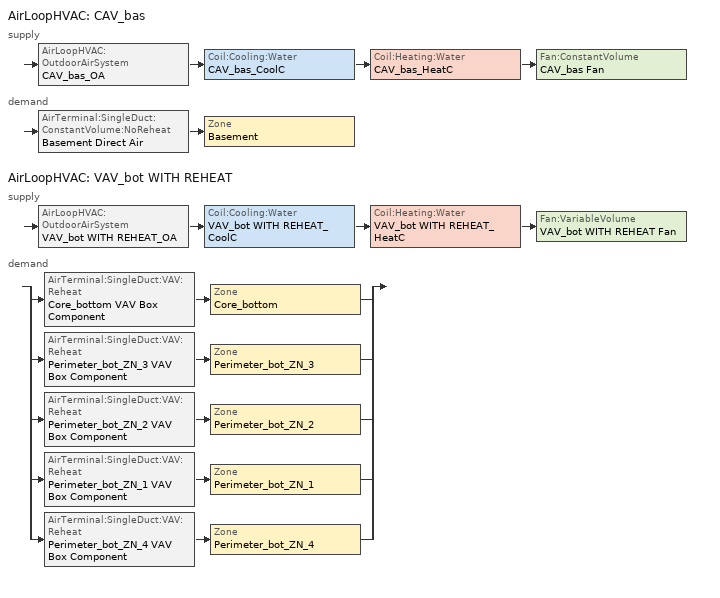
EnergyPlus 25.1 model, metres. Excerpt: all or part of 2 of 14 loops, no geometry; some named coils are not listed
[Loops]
AirLoopHVAC 'CAV_bas'
 supply: AirLoopHVAC:OutdoorAirSystem 'CAV_bas_OA' > Coil:Cooling:Water 'CAV_bas_CoolC' > Coil:Heating:Water 'CAV_bas_HeatC' > Fan:ConstantVolume 'CAV_bas Fan'
 demand: AirTerminal:SingleDuct:ConstantVolume:NoReheat 'Basement Direct Air' > Zone 'Basement'
AirLoopHVAC 'VAV_bot WITH REHEAT'
 supply: AirLoopHVAC:OutdoorAirSystem 'VAV_bot WITH REHEAT_OA' > Coil:Cooling:Water 'VAV_bot WITH REHEAT_CoolC' > Coil:Heating:Water 'VAV_bot WITH REHEAT_HeatC' > Fan:VariableVolume 'VAV_bot WITH REHEAT Fan'
 demand: split
  | AirTerminal:SingleDuct:VAV:Reheat 'Core_bottom VAV Box Component' > Zone 'Core_bottom'
  | AirTerminal:SingleDuct:VAV:Reheat 'Perimeter_bot_ZN_3 VAV Box Component' > Zone 'Perimeter_bot_ZN_3'
  | AirTerminal:SingleDuct:VAV:Reheat 'Perimeter_bot_ZN_2 VAV Box Component' > Zone 'Perimeter_bot_ZN_2'
  | AirTerminal:SingleDuct:VAV:Reheat 'Perimeter_bot_ZN_1 VAV Box Component' > Zone 'Perimeter_bot_ZN_1'
  | AirTerminal:SingleDuct:VAV:Reheat 'Perimeter_bot_ZN_4 VAV Box Component' > Zone 'Perimeter_bot_ZN_4'
[DesignSpecification:OutdoorAir] Outdoor Air Flow per Zone Floor Area {m3/s-m2}=0.000431773
Name | Outdoor Air Method | Outdoor Air Flow per Zone {m3/s} | Outdoor Air Flow per Person {m3/s-person}
SZ DSOA Basement; SZ DSOA Core_bottom; SZ DSOA Perimeter_bot_ZN_3; SZ DSOA Perimeter_bot_ZN_2; SZ DSOA Perimeter_bot_ZN_1; SZ DSOA Perimeter_bot_ZN_4 | Flow/Area | 0
CM DSOA Core_bottom; CM DSOA Perimeter_bot_ZN_1; CM DSOA Perimeter_bot_ZN_2; CM DSOA Perimeter_bot_ZN_3; CM DSOA Perimeter_bot_ZN_4 | Sum |  | 1e-08
[DesignSpecification:ZoneAirDistribution] Zone Air Distribution Effectiveness in Cooling Mode=1; Zone Air Distribution Effectiveness in Heating Mode=1
Name | Minimum Zone Ventilation Efficiency
VAV_Zone_AirDistribution | 0.6
CM DSZAD Core_bottom; CM DSZAD Perimeter_bot_ZN_1; CM DSZAD Perimeter_bot_ZN_2; CM DSZAD Perimeter_bot_ZN_3; CM DSZAD Perimeter_bot_ZN_4
[Sizing:Zone] Zone Cooling Design Supply Air Temperature Input Method=SupplyAirTemperature; Zone Cooling Design Supply Air Temperature {C}=12.8; Zone Heating Design Supply Air Temperature Input Method=SupplyAirTemperature; Zone Heating Design Supply Air Temperature {C}=40; Zone Cooling Design Supply Air Humidity Ratio {kgWater/kgDryAir}=0.007; Zone Heating Design Supply Air Humidity Ratio {kgWater/kgDryAir}=0.008; Cooling Design Air Flow Method=DesignDay; Cooling Design Air Flow Rate {m3/s}=0; Cooling Minimum Air Flow {m3/s}=0; Cooling Minimum Air Flow Fraction=0; Heating Design Air Flow Method=DesignDay; Heating Design Air Flow Rate {m3/s}=0; Account for Dedicated Outdoor Air System=No; Dedicated Outdoor Air System Control Strategy=NeutralSupplyAir; Dedicated Outdoor Air Low Setpoint Temperature for Design {C}=autosize; Dedicated Outdoor Air High Setpoint Temperature for Design {C}=autosize
Name | Design Specification Outdoor Air Object | Design Specification Zone Air Distribution Object
Basement | SZ DSOA Basement
Core_bottom | SZ DSOA Core_bottom | VAV_Zone_AirDistribution
Perimeter_bot_ZN_3 | SZ DSOA Perimeter_bot_ZN_3 | VAV_Zone_AirDistribution
Perimeter_bot_ZN_2 | SZ DSOA Perimeter_bot_ZN_2 | VAV_Zone_AirDistribution
Perimeter_bot_ZN_1 | SZ DSOA Perimeter_bot_ZN_1 | VAV_Zone_AirDistribution
Perimeter_bot_ZN_4 | SZ DSOA Perimeter_bot_ZN_4 | VAV_Zone_AirDistribution
[Sizing:System] Type of Load to Size On=Sensible; Preheat Design Temperature {C}=7; Preheat Design Humidity Ratio {kgWater/kgDryAir}=0.008; Precool Design Temperature {C}=12.8; Precool Design Humidity Ratio {kgWater/kgDryAir}=0.008; Central Cooling Design Supply Air Temperature {C}=12.8; Type of Zone Sum to Use=Coincident; 100% Outdoor Air in Cooling=No; 100% Outdoor Air in Heating=No; Central Cooling Design Supply Air Humidity Ratio {kgWater/kgDryAir}=0.007; Central Heating Design Supply Air Humidity Ratio {kgWater/kgDryAir}=0.008; Cooling Supply Air Flow Rate Method=DesignDay; Cooling Supply Air Flow Rate {m3/s}=0; Heating Supply Air Flow Rate Method=DesignDay; Heating Supply Air Flow Rate {m3/s}=0; System Outdoor Air Method=ZoneSum
Name | Design Outdoor Air Flow Rate {m3/s} | Central Heating Maximum System Air Flow Ratio | Central Heating Design Supply Air Temperature {C}
CAV_bas | AUTOSIZE | 1 | 40
VAV_bot WITH REHEAT | 2.0304 | 0.3 | 12.8
[ZoneControl:Thermostat] Control Type Schedule=Dual Zone Control Type Sched
Name | Zone or ZoneList | Control 1
Basement Thermostat | Basement | Basement DualSPSched
Core_bottom Thermostat | Core_bottom | Core_bottom DualSPSched
Perimeter_bot_ZN_3 Thermostat | Perimeter_bot_ZN_3 | Perimeter_bot_ZN_3 DualSPSched
Perimeter_bot_ZN_2 Thermostat | Perimeter_bot_ZN_2 | Perimeter_bot_ZN_2 DualSPSched
Perimeter_bot_ZN_1 Thermostat | Perimeter_bot_ZN_1 | Perimeter_bot_ZN_1 DualSPSched
Perimeter_bot_ZN_4 Thermostat | Perimeter_bot_ZN_4 | Perimeter_bot_ZN_4 DualSPSched
[ThermostatSetpoint:DualSetpoint] Heating Setpoint Temperature Schedule=HTGSETP_SCH_YES_OPTIMUM; Cooling Setpoint Temperature Schedule=CLGSETP_SCH_YES_OPTIMUM
Basement DualSPSched; Core_bottom DualSPSched; Perimeter_bot_ZN_3 DualSPSched; Perimeter_bot_ZN_2 DualSPSched; Perimeter_bot_ZN_1 DualSPSched; Perimeter_bot_ZN_4 DualSPSched
[AirTerminal:SingleDuct:ConstantVolume:NoReheat]
Basement Direct Air: Availability Schedule=ALWAYS_ON; Maximum Air Flow Rate {m3/s}=AUTOSIZE
[AirTerminal:SingleDuct:VAV:Reheat] Availability Schedule=ALWAYS_ON; Maximum Air Flow Rate {m3/s}=AUTOSIZE; Zone Minimum Air Flow Input Method=Constant; Maximum Hot Water or Steam Flow Rate {m3/s}=AUTOSIZE; Minimum Hot Water or Steam Flow Rate {m3/s}=0; Convergence Tolerance=0.001; Damper Heating Action=ReverseWithLimits; Maximum Flow Fraction During Reheat=0.5; Maximum Reheat Air Temperature {C}=40
Name | Constant Minimum Air Flow Fraction | Reheat Coil
Core_bottom VAV Box Component | 0.245 | Core_bottom VAV Box Reheat Coil
Perimeter_bot_ZN_3 VAV Box Component | 0.198 | Perimeter_bot_ZN_3 VAV Box Reheat Coil
Perimeter_bot_ZN_2 VAV Box Component | 0.09 | Perimeter_bot_ZN_2 VAV Box Reheat Coil
Perimeter_bot_ZN_1 VAV Box Component | 0.174 | Perimeter_bot_ZN_1 VAV Box Reheat Coil
Perimeter_bot_ZN_4 VAV Box Component | 0.072 | Perimeter_bot_ZN_4 VAV Box Reheat Coil
[Zone equipment]
Basement: Basement Direct Air
Core_bottom: Core_bottom VAV Box Component
Perimeter_bot_ZN_3: Perimeter_bot_ZN_3 VAV Box Component
Perimeter_bot_ZN_2: Perimeter_bot_ZN_2 VAV Box Component
Perimeter_bot_ZN_1: Perimeter_bot_ZN_1 VAV Box Component
Perimeter_bot_ZN_4: Perimeter_bot_ZN_4 VAV Box Component
[Fan:ConstantVolume]
CAV_bas Fan: Availability Schedule=HVACOperationSchd; Fan Total Efficiency=0.6006; Pressure Rise {Pa}=1018.41; Maximum Flow Rate {m3/s}=AUTOSIZE; Motor Efficiency=0.924; Motor In Airstream Fraction=1
[Fan:VariableVolume]
VAV_bot WITH REHEAT Fan: Availability Schedule=HVACOperationSchd; Fan Total Efficiency=0.61165; Pressure Rise {Pa}=1314.72; Maximum Flow Rate {m3/s}=AUTOSIZE; Fan Power Minimum Flow Rate Input Method=Fraction; Fan Power Minimum Flow Fraction=0.25; Motor Efficiency=0.941; Motor In Airstream Fraction=1; Fan Power Coefficient 1=0.0408; Fan Power Coefficient 2=0.088; Fan Power Coefficient 3=-0.0729; Fan Power Coefficient 4=0.9437; Fan Power Coefficient 5=0
[Coil:Cooling:Water] Availability Schedule=ALWAYS_ON; Design Water Flow Rate {m3/s}=AUTOSIZE; Design Air Flow Rate {m3/s}=AUTOSIZE; Design Inlet Water Temperature {C}=AUTOSIZE; Design Inlet Air Temperature {C}=AUTOSIZE; Design Outlet Air Temperature {C}=AUTOSIZE; Design Inlet Air Humidity Ratio {kgWater/kgDryAir}=AUTOSIZE; Design Outlet Air Humidity Ratio {kgWater/kgDryAir}=AUTOSIZE; Type of Analysis=SimpleAnalysis; Heat Exchanger Configuration=CrossFlow
CAV_bas_CoolC; VAV_bot WITH REHEAT_CoolC
[Coil:Heating:Water] Availability Schedule=ALWAYS_ON; U-Factor Times Area Value {W/K}=AUTOSIZE; Maximum Water Flow Rate {m3/s}=AUTOSIZE; Performance Input Method=UFactorTimesAreaAndDesignWaterFlowRate; Rated Capacity {W}=AUTOSIZE; Rated Inlet Water Temperature {C}=82.2; Rated Inlet Air Temperature {C}=12.8; Rated Outlet Water Temperature {C}=71.1; Rated Outlet Air Temperature {C}=40
CAV_bas_HeatC; VAV_bot WITH REHEAT_HeatC
[Controller:WaterCoil] Control Variable=Temperature; Actuator Variable=FLOW; Maximum Actuated Flow {m3/s}=AUTOSIZE; Minimum Actuated Flow {m3/s}=0
Name | Action | Controller Convergence Tolerance {deltaC}
CAV_bas_CoolC_Controller; VAV_bot WITH REHEAT_CoolC_Controller | REVERSE
CAV_bas_HeatC_Controller; VAV_bot WITH REHEAT_HeatC_Controller | NORMAL | 0.0001
[Controller:OutdoorAir] Maximum Outdoor Air Flow Rate {m3/s}=AUTOSIZE; Economizer Control Type=DifferentialDryBulb; Economizer Control Action Type=ModulateFlow; Lockout Type=LockoutWithHeating; Minimum Limit Type=FixedMinimum; Minimum Outdoor Air Schedule=MinOA_MotorizedDamper_Sched
Name | Minimum Outdoor Air Flow Rate {m3/s} | Maximum Fraction of Outdoor Air Schedule | Mechanical Ventilation Controller
CAV_bas_OA_Controller | AUTOSIZE
VAV_bot WITH REHEAT_OA_Controller | 0 | VAV_BOT WITH REHEAT Max OA Fraction | VAV_bot WITH REHEAT_DCV
[Controller:MechanicalVentilation]
VAV_bot WITH REHEAT_DCV: Availability Schedule=MinOA_MotorizedDamper_Sched; Demand Controlled Ventilation=Yes; System Outdoor Air Method=Standard62.1VentilationRateProcedureWithLimit; Zone or ZoneList 1=Core_bottom; Design Specification Outdoor Air Object Name 1=CM DSOA Core_bottom; Design Specification Zone Air Distribution Object Name 1=CM DSZAD Core_bottom; Zone or ZoneList 2=Perimeter_bot_ZN_1; Design Specification Outdoor Air Object Name 2=CM DSOA Perimeter_bot_ZN_1; Design Specification Zone Air Distribution Object Name 2=CM DSZAD Perimeter_bot_ZN_1; Zone or ZoneList 3=Perimeter_bot_ZN_2; Design Specification Outdoor Air Object Name 3=CM DSOA Perimeter_bot_ZN_2; Design Specification Zone Air Distribution Object Name 3=CM DSZAD Perimeter_bot_ZN_2; Zone or ZoneList 4=Perimeter_bot_ZN_3; Design Specification Outdoor Air Object Name 4=CM DSOA Perimeter_bot_ZN_3; Design Specification Zone Air Distribution Object Name 4=CM DSZAD Perimeter_bot_ZN_3; Zone or ZoneList 5=Perimeter_bot_ZN_4; Design Specification Outdoor Air Object Name 5=CM DSOA Perimeter_bot_ZN_4; Design Specification Zone Air Distribution Object Name 5=CM DSZAD Perimeter_bot_ZN_4
[AirLoopHVAC] Design Supply Air Flow Rate {m3/s}=AUTOSIZE
CAV_bas; VAV_bot WITH REHEAT
[EnergyManagementSystem:Sensor]
Name | Output:Variable or Output:Meter Index Key | Output:Variable or Output:Meter
VAV_bot_WITH_REHEAT_OA_VRP | VAV_bot WITH REHEAT | Air System Outdoor Air Mechanical Ventilation Requested Mass Flow Rate
VAV_bot_WITH_REHEAT_OA | VAV_bot WITH REHEAT | Air System Outdoor Air Mass Flow Rate
VAV_bot_SUPPLY_FLOW | VAV_bot WITH REHEAT_OA-VAV WITH REHEAT_CoolCNode | System Node Standard Density Volume Flow Rate
Basement_LSr | Basement | Zone Lights Electricity Rate
Basement_Occ_Sensor | Basement | People Occupant Count
Core_bottom_LSr | Core_bottom | Zone Lights Electricity Rate
Core_bottom_Occ_Sensor | Core_bottom | People Occupant Count
Perimeter_bot_ZN_3_LSr | Perimeter_bot_ZN_3 | Zone Lights Electricity Rate
Perimeter_bot_ZN_3_Occ_Sensor | Perimeter_bot_ZN_3 | People Occupant Count
Perimeter_bot_ZN_2_LSr | Perimeter_bot_ZN_2 | Zone Lights Electricity Rate
Perimeter_bot_ZN_2_Occ_Sensor | Perimeter_bot_ZN_2 | People Occupant Count
Perimeter_bot_ZN_1_LSr | Perimeter_bot_ZN_1 | Zone Lights Electricity Rate
Perimeter_bot_ZN_1_Occ_Sensor | Perimeter_bot_ZN_1 | People Occupant Count
Perimeter_bot_ZN_4_LSr | Perimeter_bot_ZN_4 | Zone Lights Electricity Rate
Perimeter_bot_ZN_4_Occ_Sensor | Perimeter_bot_ZN_4 | People Occupant Count
[EnergyManagementSystem:Program]
PlantPump_EMS_Program: IF ChillerPlantDemandLoad < 999070.745; SET Chiller2PumpStatus = 0; SET Chiller2Status = 0; SET Chiller2PumpFlow = 0; ELSE; SET Chiller2PumpStatus = 1; SET Chiller2Status = 1; SET Chiller2PumpFlow = Chiller2PumpDesignFlow; ENDIF
SET_Basement_Light_EMS_Program: SET Basement_LSr_IP=0.093*Basement_LSr/Basement_Area; IF (Basement_Occ_Sensor <= 0) && (Basement_LSr_IP >= 0.02); SET Basement_Light_Actuator = 0.02*Basement_Area/0.09290304; ELSE; SET Basement_Light_Actuator = NULL; ENDIF
SET_Core_bottom_Light_EMS_Program: SET Core_bottom_LSr_IP=0.093*Core_bottom_LSr/Core_bottom_Area; IF (Core_bottom_Occ_Sensor <= 0) && (Core_bottom_LSr_IP >= 0.02); SET Core_bottom_Light_Actuator = 0.02*Core_bottom_Area/0.09290304; ELSE; SET Core_bottom_Light_Actuator = NULL; ENDIF
SET_Core_mid_Light_EMS_Program: SET Core_mid_LSr_IP=0.093*Core_mid_LSr/Core_mid_Area; IF (Core_mid_Occ_Sensor <= 0) && (Core_mid_LSr_IP >= 0.02); SET Core_mid_Light_Actuator = 0.02*Core_mid_Area/0.09290304; ELSE; SET Core_mid_Light_Actuator = NULL; ENDIF
SET_Core_top_Light_EMS_Program: SET Core_top_LSr_IP=0.093*Core_top_LSr/Core_top_Area; IF (Core_top_Occ_Sensor <= 0) && (Core_top_LSr_IP >= 0.02); SET Core_top_Light_Actuator = 0.02*Core_top_Area/0.09290304; ELSE; SET Core_top_Light_Actuator = NULL; ENDIF
SET_Perimeter_bot_ZN_3_Light_EMS_Program: SET Perimeter_bot_ZN_3_LSr_IP=0.093*Perimeter_bot_ZN_3_LSr/Perimeter_bot_ZN_3_Area; IF (Perimeter_bot_ZN_3_Occ_Sensor <= 0) && (Perimeter_bot_ZN_3_LSr_IP >= 0.02); SET Perimeter_bot_ZN_3_Light_Actuator = 0.02*Perimeter_bot_ZN_3_Area/0.09290304; ELSE; SET Perimeter_bot_ZN_3_Light_Actuator = NULL; ENDIF
SET_Perimeter_bot_ZN_2_Light_EMS_Program: SET Perimeter_bot_ZN_2_LSr_IP=0.093*Perimeter_bot_ZN_2_LSr/Perimeter_bot_ZN_2_Area; IF (Perimeter_bot_ZN_2_Occ_Sensor <= 0) && (Perimeter_bot_ZN_2_LSr_IP >= 0.02); SET Perimeter_bot_ZN_2_Light_Actuator = 0.02*Perimeter_bot_ZN_2_Area/0.09290304; ELSE; SET Perimeter_bot_ZN_2_Light_Actuator = NULL; ENDIF
SET_Perimeter_bot_ZN_1_Light_EMS_Program: SET Perimeter_bot_ZN_1_LSr_IP=0.093*Perimeter_bot_ZN_1_LSr/Perimeter_bot_ZN_1_Area; IF (Perimeter_bot_ZN_1_Occ_Sensor <= 0) && (Perimeter_bot_ZN_1_LSr_IP >= 0.02); SET Perimeter_bot_ZN_1_Light_Actuator = 0.02*Perimeter_bot_ZN_1_Area/0.09290304; ELSE; SET Perimeter_bot_ZN_1_Light_Actuator = NULL; ENDIF
SET_Perimeter_bot_ZN_4_Light_EMS_Program: SET Perimeter_bot_ZN_4_LSr_IP=0.093*Perimeter_bot_ZN_4_LSr/Perimeter_bot_ZN_4_Area; IF (Perimeter_bot_ZN_4_Occ_Sensor <= 0) && (Perimeter_bot_ZN_4_LSr_IP >= 0.02); SET Perimeter_bot_ZN_4_Light_Actuator = 0.02*Perimeter_bot_ZN_4_Area/0.09290304; ELSE; SET Perimeter_bot_ZN_4_Light_Actuator = NULL; ENDIF
SET_Perimeter_mid_ZN_3_Light_EMS_Program: SET Perimeter_mid_ZN_3_LSr_IP=0.093*Perimeter_mid_ZN_3_LSr/Perimeter_mid_ZN_3_Area; IF (Perimeter_mid_ZN_3_Occ_Sensor <= 0) && (Perimeter_mid_ZN_3_LSr_IP >= 0.02); SET Perimeter_mid_ZN_3_Light_Actuator = 0.02*Perimeter_mid_ZN_3_Area/0.09290304; ELSE; SET Perimeter_mid_ZN_3_Light_Actuator = NULL; ENDIF
SET_Perimeter_mid_ZN_2_Light_EMS_Program: SET Perimeter_mid_ZN_2_LSr_IP=0.093*Perimeter_mid_ZN_2_LSr/Perimeter_mid_ZN_2_Area; IF (Perimeter_mid_ZN_2_Occ_Sensor <= 0) && (Perimeter_mid_ZN_2_LSr_IP >= 0.02); IF (DaylightSavings==0) && ((Hour < 7) || (Hour > 16)); SET Perimeter_mid_ZN_2_Light_Actuator = 0.02*Perimeter_mid_ZN_2_Area/0.09290304; ELSEIF (DaylightSavings==1) && ((Hour < 6) || (Hour > 15)); SET Perimeter_mid_ZN_2_Light_Actuator = 0.02*Perimeter_mid_ZN_2_Area/0.09290304; ELSE; SET Perimeter_mid_ZN_2_Light_Actuator = NULL; ENDIF; ELSE; SET Perimeter_mid_ZN_2_Light_Actuator = NULL; ENDIF
SET_Perimeter_mid_ZN_1_Light_EMS_Program: SET Perimeter_mid_ZN_1_LSr_IP=0.093*Perimeter_mid_ZN_1_LSr/Perimeter_mid_ZN_1_Area; IF (Perimeter_mid_ZN_1_Occ_Sensor <= 0) && (Perimeter_mid_ZN_1_LSr_IP >= 0.02); SET Perimeter_mid_ZN_1_Light_Actuator = 0.02*Perimeter_mid_ZN_1_Area/0.09290304; ELSE; SET Perimeter_mid_ZN_1_Light_Actuator = NULL; ENDIF
SET_Perimeter_mid_ZN_4_Light_EMS_Program: SET Perimeter_mid_ZN_4_LSr_IP=0.093*Perimeter_mid_ZN_4_LSr/Perimeter_mid_ZN_4_Area; IF (Perimeter_mid_ZN_4_Occ_Sensor <= 0) && (Perimeter_mid_ZN_4_LSr_IP >= 0.02); SET Perimeter_mid_ZN_4_Light_Actuator = 0.02*Perimeter_mid_ZN_4_Area/0.09290304; ELSE; SET Perimeter_mid_ZN_4_Light_Actuator = NULL; ENDIF
SET_Perimeter_top_ZN_3_Light_EMS_Program: SET Perimeter_top_ZN_3_LSr_IP=0.093*Perimeter_top_ZN_3_LSr/Perimeter_top_ZN_3_Area; IF (Perimeter_top_ZN_3_Occ_Sensor <= 0) && (Perimeter_top_ZN_3_LSr_IP >= 0.02); SET Perimeter_top_ZN_3_Light_Actuator = 0.02*Perimeter_top_ZN_3_Area/0.09290304; ELSE; SET Perimeter_top_ZN_3_Light_Actuator = NULL; ENDIF
SET_Perimeter_top_ZN_2_Light_EMS_Program: SET Perimeter_top_ZN_2_LSr_IP=0.093*Perimeter_top_ZN_2_LSr/Perimeter_top_ZN_2_Area; IF (Perimeter_top_ZN_2_Occ_Sensor <= 0) && (Perimeter_top_ZN_2_LSr_IP >= 0.02); SET Perimeter_top_ZN_2_Light_Actuator = 0.02*Perimeter_top_ZN_2_Area/0.09290304; ELSE; SET Perimeter_top_ZN_2_Light_Actuator = NULL; ENDIF
SET_Perimeter_top_ZN_1_Light_EMS_Program: SET Perimeter_top_ZN_1_LSr_IP=0.093*Perimeter_top_ZN_1_LSr/Perimeter_top_ZN_1_Area; IF (Perimeter_top_ZN_1_Occ_Sensor <= 0) && (Perimeter_top_ZN_1_LSr_IP >= 0.02); SET Perimeter_top_ZN_1_Light_Actuator = 0.02*Perimeter_top_ZN_1_Area/0.09290304; ELSE; SET Perimeter_top_ZN_1_Light_Actuator = NULL; ENDIF
SET_Perimeter_top_ZN_4_Light_EMS_Program: SET Perimeter_top_ZN_4_LSr_IP=0.093*Perimeter_top_ZN_4_LSr/Perimeter_top_ZN_4_Area; IF (Perimeter_top_ZN_4_Occ_Sensor <= 0) && (Perimeter_top_ZN_4_LSr_IP >= 0.02); SET Perimeter_top_ZN_4_Light_Actuator = 0.02*Perimeter_top_ZN_4_Area/0.09290304; ELSE; SET Perimeter_top_ZN_4_Light_Actuator = NULL; ENDIF
[EnergyManagementSystem:GlobalVariable]
DataCenter_PreheatDeltaT
Wired_LTG
BoilerType; CapRated; EtRated; PLRx; Ecx; SkinLossRate
[EnergyManagementSystem:OutputVariable]
Name | EMS Variable | Type of Data in Variable | Update Frequency | Units
DataCenter_ExtraElecHeatC_Status | DataCenter_ExtraElecHeatC_Status | Averaged | SystemTimeStep
DataCenter_ExtraWaterHeatC_Status | DataCenter_ExtraWaterHeatC_Status | Averaged | SystemTimeStep
DataCenter_PreheatDeltaT | DataCenter_PreheatDeltaT | Averaged | SystemTimeStep
Wired_LTG | Wired_LTG | Summed | ZoneTimeStep | J
[EnergyManagementSystem:InternalVariable] Internal Data Type=Zone Floor Area
Name | Internal Data Index Key
Basement_Area | Basement
Core_bottom_Area | Core_bottom
Perimeter_bot_ZN_3_Area | Perimeter_bot_ZN_3
Perimeter_bot_ZN_2_Area | Perimeter_bot_ZN_2
Perimeter_bot_ZN_1_Area | Perimeter_bot_ZN_1
Perimeter_bot_ZN_4_Area | Perimeter_bot_ZN_4
[AvailabilityManager:Scheduled] Schedule=Always_On
AirLoop DataCenter Basement Availability; AirLoop DataCenter bot Availability; AirLoop DataCenter mid Availability; AirLoop DataCenter top Availability
[SetpointManager:OutdoorAirReset]
VAV_bot Supply Air Temperature Manager: Control Variable=Temperature; Setpoint at Outdoor Low Temperature {C}=15.6; Outdoor Low Temperature {C}=10; Setpoint at Outdoor High Temperature {C}=12.8; Outdoor High Temperature {C}=21.1; Setpoint Node or NodeList=VAV_bot WITH REHEAT Supply Equipment Outlet Node
[SetpointManager:SingleZone:Heating]
CAV_bas SupAirTemp Manager - Htg: Control Variable=Temperature; Minimum Supply Air Temperature {C}=10; Maximum Supply Air Temperature {C}=50; Control Zone=Basement; Setpoint Node or NodeList=CAV_bas Supply Equipment Outlet Node
[SetpointManager:SingleZone:Cooling]
CAV_bas SupAirTemp Manager - Clg: Control Variable=Temperature; Minimum Supply Air Temperature {C}=10; Maximum Supply Air Temperature {C}=50; Control Zone=Basement; Setpoint Node or NodeList=Basement Inlet Nodes
[SetpointManager:MixedAir] Control Variable=Temperature
Name | Setpoint Node or NodeList
CAV_bas_CoolC SAT Manager | CAV_bas_CoolC-CAV_HeatCNode
CAV_bas_HeatC SAT Manager | CAV_bas_HeatC-CAV_FanNode
CAV_bas_OAMixed Air Temp Manager | CAV_bas_OA-CAV_CoolCNode
VAV_bot WITH REHEAT_CoolC SAT Manager | VAV_bot WITH REHEAT_CoolC-VAV WITH REHEAT_HeatCNode
VAV_bot WITH REHEAT_HeatC SAT Manager | VAV_bot WITH REHEAT_HeatC-VAV WITH REHEAT FanNode
VAV_bot WITH REHEAT_OAMixed Air Temp Manager | VAV_bot WITH REHEAT_OA-VAV WITH REHEAT_CoolCNode
[Schedule:Compact]
ALWAYS_ON: Through: 12/31, For: AllDays, Until: 24:00, 1
HVACOperationSchd: Through: 12/31, For: Weekdays SummerDesignDay, Until: 06:00, 0, Until: 22:00, 1, Until: 24:00, 0, For: Saturday WinterDesignDay, Until: 06:00, 0, Until: 18:00, 1, Until: 24:00, 0, For: Sunday Holidays AllOtherDays, Until: 24:00, 0
HTGSETP_SCH_YES_OPTIMUM: Through: 12/31, For: WinterDesignDay, Until: 05:00, 15.6, Until: 06:00, 17.6, Until: 07:00, 19.6, Until: 22:00, 21, Until: 24:00, 15.6, For: Weekdays, Until: 04:00, 15.6, Until: 05:00, 17.8, Until: 06:00, 20, Until: 22:00, 21, Until: 24:00, 15.6, For SummerDesignDay, Until: 24:00, 15.6, For: Saturday, Until: 04:00, 15.6, Until: 05:00, 17.8, Until: 06:00, 20, Until: 17:00, 21, Until: 24:00, 15.6, For: Sunday Holidays AllOtherDays, Until: 24:00, 15.6
CLGSETP_SCH_YES_OPTIMUM: Through: 12/31, For: SummerDesignDay, Until: 05:00, 26.7, Until: 06:00, 25.7, Until: 07:00, 25, Until: 22:00, 24, Until: 24:00, 26.7, For: Weekdays, Until: 04:00, 26.7, Until: 05:00, 25.6, Until: 06:00, 25, Until: 22:00, 24, Until: 24:00, 26.7, For: Saturday, Until: 04:00, 26.7, Until: 05:00, 25.6, Until: 06:00, 25, Until: 17:00, 24, Until: 24:00, 26.7, For WinterDesignDay, Until: 24:00, 26.7, For: Sunday Holidays AllOtherDays, Until: 24:00, 26.7
MinOA_MotorizedDamper_Sched: Through: 12/31, For: Weekdays SummerDesignDay, Until: 07:00, 0, Until: 22:00, 1, Until: 24:00, 0, For: Saturday WinterDesignDay, Until: 07:00, 0, Until: 18:00, 1, Until: 24:00, 0, For: Sunday Holidays AllOtherDays, Until: 24:00, 0
Dual Zone Control Type Sched: Through: 12/31, For: AllDays, Until: 24:00, 4
[Schedule:Constant]
VAV_BOT WITH REHEAT Max OA Fraction: 1
